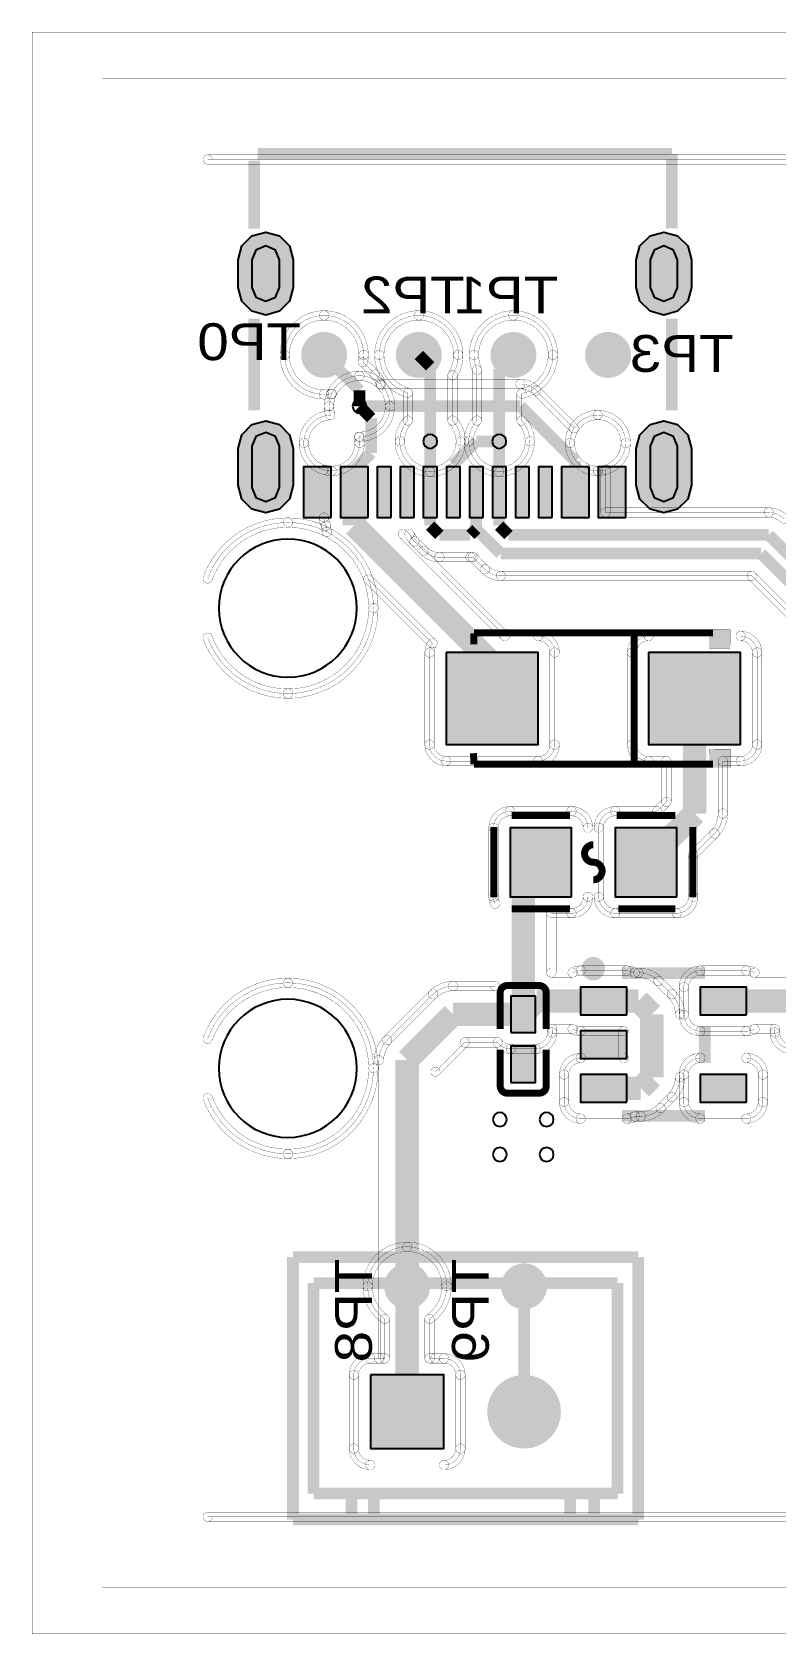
# Model space of a CAD drawing. Header units: millimetres. Extents: x -3.6 to 68.8, y -2.3 to 32.5.
# Drawn here: x -3.56 to 12.6, y -2.29 to 32.51 of the extents above; entities that cross this region are included whole.
import ezdxf
from ezdxf.enums import TextEntityAlignment as Align

# ---------------------------------------------------------------- set-up
doc = ezdxf.new("R2010")
doc.units = ezdxf.units.MM
for name, color, linetype, true_color in [('Bottom Layer', 7, 'Continuous', 0x0000ff), ('Bottom Silkscreen Layer', 7, 'Continuous', 0x66cc33), ('Hole Layer', 7, 'Continuous', 0x222222), ('Top Layer', 7, 'Continuous', 0xff0000), ('Top Silkscreen Layer', 7, 'Continuous', 0xffcc00)]:
    doc.layers.add(name, color=color, linetype=linetype, true_color=true_color)
doc.styles.get("Standard").update_dxf_attribs({"font": 'arial.ttf'})

msp = doc.modelspace()

# ---------------------------------------------------------------- hatches: boundary and pattern name
at = {"layer": 'Bottom Layer'}
for points in [[(0.917, 27.567), (0.997, 27.867), (1.217, 28.087), (1.517, 28.167), (1.817, 28.087), (2.037, 27.867), (2.117, 27.567), (2.117, 26.967), (2.037, 26.667), (1.817, 26.447), (1.517, 26.367), (1.217, 26.447), (0.997, 26.667), (0.917, 26.967)], [(9.567, 27.567), (9.647, 27.867), (9.867, 28.087), (10.167, 28.167), (10.467, 28.087), (10.687, 27.867), (10.767, 27.567), (10.767, 26.967), (10.687, 26.667), (10.467, 26.447), (10.167, 26.367), (9.867, 26.447), (9.647, 26.667), (9.567, 26.967)], [(2.287, 25.5, 1), (3.287, 25.5, 1)], [(4.344, 25.5, 1), (5.344, 25.5, 1)], [(6.4, 25.5, 1), (7.4, 25.5, 1)], [(8.456, 25.5, 1), (9.456, 25.5, 1)], [(0.917, 23.467), (0.997, 23.767), (1.217, 23.987), (1.517, 24.067), (1.817, 23.987), (2.037, 23.767), (2.117, 23.467), (2.117, 22.667), (2.037, 22.367), (1.817, 22.147), (1.517, 22.067), (1.217, 22.147), (0.997, 22.367), (0.917, 22.667)], [(9.567, 23.467), (9.647, 23.767), (9.867, 23.987), (10.167, 24.067), (10.467, 23.987), (10.687, 23.767), (10.767, 23.467), (10.767, 22.667), (10.687, 22.367), (10.467, 22.147), (10.167, 22.067), (9.867, 22.147), (9.647, 22.367), (9.567, 22.667)], [(4.091, 5.265, 1), (5.091, 5.265, 1)], [(6.631, 5.265, 1), (7.631, 5.265, 1)], [(3.791, 3.34), (3.791, 1.74), (5.391, 1.74), (5.391, 3.34)], [(6.331, 2.54, 1), (7.931, 2.54, 1)]]:
    msp.add_hatch(color=256, dxfattribs=at).paths.add_polyline_path(points)
at = {"layer": 'Hole Layer'}
for points in [[(1.817, 27.567), (1.729, 27.779), (1.517, 27.867), (1.305, 27.779), (1.217, 27.567), (1.217, 26.967), (1.305, 26.755), (1.517, 26.667), (1.729, 26.755), (1.817, 26.967)], [(10.467, 27.567), (10.379, 27.779), (10.167, 27.867), (9.955, 27.779), (9.867, 27.567), (9.867, 26.967), (9.955, 26.755), (10.167, 26.667), (10.379, 26.755), (10.467, 26.967)], [(1.817, 23.517), (1.729, 23.729), (1.517, 23.817), (1.305, 23.729), (1.217, 23.517), (1.217, 22.617), (1.305, 22.405), (1.517, 22.317), (1.729, 22.405), (1.817, 22.617)], [(10.467, 23.517), (10.379, 23.729), (10.167, 23.817), (9.955, 23.729), (9.867, 23.517), (9.867, 22.617), (9.955, 22.405), (10.167, 22.317), (10.379, 22.405), (10.467, 22.617)], [(4.091, 2.54, 1), (5.091, 2.54, 1)], [(6.631, 2.54, 1), (7.631, 2.54, 1)]]:
    msp.add_hatch(color=256, dxfattribs=at).paths.add_polyline_path(points)
at = {"layer": 'Top Layer'}
for points in [[(0.917, 27.567), (0.997, 27.867), (1.217, 28.087), (1.517, 28.167), (1.817, 28.087), (2.037, 27.867), (2.117, 27.567), (2.117, 26.967), (2.037, 26.667), (1.817, 26.447), (1.517, 26.367), (1.217, 26.447), (0.997, 26.667), (0.917, 26.967)], [(9.567, 27.567), (9.647, 27.867), (9.867, 28.087), (10.167, 28.167), (10.467, 28.087), (10.687, 27.867), (10.767, 27.567), (10.767, 26.967), (10.687, 26.667), (10.467, 26.447), (10.167, 26.367), (9.867, 26.447), (9.647, 26.667), (9.567, 26.967)], [(0.917, 23.467), (0.997, 23.767), (1.217, 23.987), (1.517, 24.067), (1.817, 23.987), (2.037, 23.767), (2.117, 23.467), (2.117, 22.667), (2.037, 22.367), (1.817, 22.147), (1.517, 22.067), (1.217, 22.147), (0.997, 22.367), (0.917, 22.667)], [(9.567, 23.467), (9.647, 23.767), (9.867, 23.987), (10.167, 24.067), (10.467, 23.987), (10.687, 23.767), (10.767, 23.467), (10.767, 22.667), (10.687, 22.367), (10.467, 22.147), (10.167, 22.067), (9.867, 22.147), (9.647, 22.367), (9.567, 22.667)], [(2.942, 21.967), (2.942, 23.067), (2.342, 23.067), (2.342, 21.967)], [(3.742, 21.967), (3.742, 23.067), (3.142, 23.067), (3.142, 21.967)], [(4.242, 21.967), (4.242, 23.067), (3.942, 23.067), (3.942, 21.967)], [(4.742, 21.967), (4.742, 23.067), (4.442, 23.067), (4.442, 21.967)], [(5.242, 21.967), (5.242, 23.067), (4.942, 23.067), (4.942, 21.967)], [(5.742, 21.967), (5.742, 23.067), (5.442, 23.067), (5.442, 21.967)], [(6.242, 21.967), (6.242, 23.067), (5.942, 23.067), (5.942, 21.967)], [(6.742, 21.967), (6.742, 23.067), (6.442, 23.067), (6.442, 21.967)], [(7.242, 21.967), (7.242, 23.067), (6.942, 23.067), (6.942, 21.967)], [(7.742, 21.967), (7.742, 23.067), (7.442, 23.067), (7.442, 21.967)], [(8.542, 21.967), (8.542, 23.067), (7.942, 23.067), (7.942, 21.967)], [(9.342, 21.967), (9.342, 23.067), (8.742, 23.067), (8.742, 21.967)], [(5.436, 19.034), (5.436, 17.034), (7.436, 17.034), (7.436, 19.034)], [(9.836, 19.034), (9.836, 17.034), (11.836, 17.034), (11.836, 19.034)], [(8.161, 13.728), (8.161, 15.228), (6.826, 15.228), (6.826, 13.728)], [(10.446, 13.728), (10.446, 15.228), (9.111, 15.228), (9.111, 13.728)], [(6.842, 10.78), (7.382, 10.78), (7.382, 11.57), (6.842, 11.57)], [(9.36, 11.166), (9.36, 11.766), (8.36, 11.766), (8.36, 11.166)], [(11.96, 11.166), (11.96, 11.766), (10.96, 11.766), (10.96, 11.166)], [(9.36, 10.216), (9.36, 10.816), (8.36, 10.816), (8.36, 10.216)], [(6.842, 9.69), (7.382, 9.69), (7.382, 10.48), (6.842, 10.48)], [(9.36, 9.266), (9.36, 9.866), (8.36, 9.866), (8.36, 9.266)], [(11.96, 9.266), (11.96, 9.866), (10.96, 9.866), (10.96, 9.266)], [(3.791, 3.34), (3.791, 1.74), (5.391, 1.74), (5.391, 3.34)], [(6.331, 2.54, 1), (7.931, 2.54, 1)]]:
    msp.add_hatch(color=256, dxfattribs=at).paths.add_polyline_path(points)
at = {"layer": 'Top Silkscreen Layer'}
for points in [[(11.148, 19.13), (11.149, 19.537), (11.609, 19.532), (11.605, 19.13)], [(11.156, 16.532), (11.157, 16.938), (11.617, 16.934), (11.613, 16.532)]]:
    msp.add_hatch(color=256, dxfattribs=at).paths.add_polyline_path(points)

# ---------------------------------------------------------------- linework, layer by layer
at = {"layer": 'Bottom Layer', "const_width": 0.00508}
msp.add_lwpolyline([(-2.032, 31.496), (-2.032, -1.27), (67.564, -1.27), (67.564, 31.496)], close=True, dxfattribs=at)
for points in [[(0.155, 29.744, -1), (0.358, 29.744), (0.358, 20.643, -1), (0.155, 20.643)], [(0.257, 29.642, -1), (0.257, 29.845), (64.744, 29.845, -1), (64.744, 29.642)], [(64.744, 9.357), (64.744, 0.257), (0.257, 0.257), (0.257, 9.357, 0.314172), (2, 8.142, 0.414214), (3.858, 10, 0.414214), (2, 11.858, 0.314172), (0.257, 10.643), (0.257, 19.357, 0.314172), (2, 18.142, 0.414214), (3.858, 20, 0.414214), (2, 21.858, 0.314172), (0.257, 20.643), (0.257, 29.744), (64.744, 29.744), (64.744, 20.643, 0.314172), (63, 21.858, 0.414214), (61.142, 20, 0.414214), (63, 18.142, 0.314172), (64.744, 19.357), (64.744, 10.643, 0.314172), (63, 11.858, 0.414214), (61.142, 10, 0.414214), (63, 8.142, 0.314172)], [(1.828, 25.5, -0.414214), (2.787, 26.46, -1), (2.787, 26.257, 0.414214), (2.031, 25.5, -1)], [(2.787, 26.46, -0.414214), (3.747, 25.5, -1), (3.544, 25.5, 0.414214), (2.787, 26.257, -1)], [(3.884, 25.5, -0.414214), (4.844, 26.46, -1), (4.844, 26.257, 0.414214), (4.087, 25.5, -1)], [(4.844, 26.46, -0.414214), (5.803, 25.5, -1), (5.6, 25.5, 0.414214), (4.844, 26.257, -1)], [(5.94, 25.5, -0.414214), (6.9, 26.46, -1), (6.9, 26.257, 0.414214), (6.143, 25.5, -1)], [(6.9, 26.46, -0.414214), (7.86, 25.5, -1), (7.656, 25.5, 0.414214), (6.9, 26.257, -1)], [(2.345, 23.587, 0.414214), (2.952, 22.981, 0.414214), (3.558, 23.587, 0.055791), (3.543, 23.721, 0.004752), (3.556, 23.721, 0.414214), (4.219, 24.384, 0.198205), (4.026, 24.852, 0.134632), (3.899, 25.075), (3.899, 25.075), (3.631, 25.343, 0.046171), (3.646, 25.5, 0.414214), (2.787, 26.358, 0.414214), (1.929, 25.5, 0.414214), (2.787, 24.642, 0.046171), (2.945, 24.656), (2.95, 24.652, 0.104328), (2.893, 24.384, 0.073251), (2.921, 24.193, 0.399486)], [(5.092, 22.959, 0.414214), (5.755, 23.622, 0.189684), (5.577, 24.074), (5.577, 25.055, 0.137232), (5.702, 25.5, 0.414214), (4.844, 26.358, 0.414214), (3.985, 25.5, 0.334542), (4.607, 24.675), (4.607, 24.074, 0.189684), (4.429, 23.622, 0.414214)], [(5.929, 23.622, 0.414214), (6.592, 22.959, 0.414214), (7.255, 23.622, 0.189684), (7.077, 24.074), (7.077, 24.66, 0.354502), (7.758, 25.5, 0.414214), (6.9, 26.358, 0.414214), (6.042, 25.5, 0.098342), (6.107, 25.172), (6.107, 24.074, 0.189684)], [(2.787, 24.54, -0.414214), (1.828, 25.5, -1), (2.031, 25.5, 0.414214), (2.787, 24.744, -1)], [(3.747, 25.5, -0.046171), (3.731, 25.324, -1), (3.531, 25.361, 0.046171), (3.544, 25.5, -1)], [(3.559, 25.271, -1), (3.703, 25.414), (3.971, 25.146, -1), (3.827, 25.003)], [(4.579, 24.578, -0.334542), (3.884, 25.5, -1), (4.087, 25.5, 0.334542), (4.635, 24.773, -1)], [(5.803, 25.5, -0.137232), (5.664, 25.002, -1), (5.49, 25.108, 0.137232), (5.6, 25.5, -1)], [(6.013, 25.133, -0.098342), (5.94, 25.5, -1), (6.143, 25.5, 0.098342), (6.201, 25.211, -1)], [(7.86, 25.5, -0.354502), (7.098, 24.561, -1), (7.056, 24.76, 0.354502), (7.656, 25.5, -1)], [(3.971, 25.146, -0.134632), (4.124, 24.877, -1), (3.928, 24.826, 0.134632), (3.827, 25.003, -1)], [(3.827, 25.003, -1), (3.971, 25.146), (3.971, 25.146, -1), (3.827, 25.003)], [(5.679, 24.074, -1), (5.476, 24.074), (5.476, 25.055, -1), (5.679, 25.055)], [(6.005, 25.172, -1), (6.208, 25.172), (6.208, 24.074, -1), (6.005, 24.074)], [(2.964, 24.557, -0.046171), (2.787, 24.54, -1), (2.787, 24.744, 0.046171), (2.926, 24.756, -1)], [(2.791, 24.384, -0.104328), (2.857, 24.693, -1), (3.042, 24.611, 0.104328), (2.995, 24.384, -1)], [(2.873, 24.585, -1), (3.017, 24.728), (3.021, 24.724, -1), (2.878, 24.58)], [(4.098, 24.923, -0.198205), (4.321, 24.384, -1), (4.117, 24.384, 0.198205), (3.954, 24.78, -1)], [(4.505, 24.675, -1), (4.709, 24.675), (4.709, 24.074, -1), (4.505, 24.074)], [(7.179, 24.074, -1), (6.975, 24.074), (6.975, 24.66, -1), (7.179, 24.66)], [(2.824, 24.164, -0.073251), (2.791, 24.384, -1), (2.995, 24.384, 0.073251), (3.019, 24.222, -1)], [(4.321, 24.384, -0.414214), (3.556, 23.62, -1), (3.556, 23.823, 0.414214), (4.117, 24.384, -1)], [(2.244, 23.587, -0.399486), (2.916, 24.294, -1), (2.926, 24.091, 0.399486), (2.447, 23.587, -1)], [(4.328, 23.622, -0.189684), (4.533, 24.143, -1), (4.681, 24.005, 0.189684), (4.531, 23.622, -1)], [(5.652, 24.143, -0.189684), (5.857, 23.622, -1), (5.653, 23.622, 0.189684), (5.503, 24.005, -1)], [(5.827, 23.622, -0.189684), (6.032, 24.143, -1), (6.181, 24.005, 0.189684), (6.031, 23.622, -1)], [(7.151, 24.143, -0.189684), (7.356, 23.622, -1), (7.153, 23.622, 0.189684), (7.003, 24.005, -1)], [(8.024, 23.587, -0.414214), (8.732, 24.295, -1), (8.732, 24.092, 0.414214), (8.227, 23.587, -1)], [(8.125, 23.587, 0.414214), (8.732, 22.981, 0.414214), (9.338, 23.587, 0.414214), (8.732, 24.194, 0.414214)], [(8.732, 24.295, -0.414214), (9.44, 23.587, -1), (9.237, 23.587, 0.414214), (8.732, 24.092, -1)], [(2.952, 22.879, -0.414214), (2.244, 23.587, -1), (2.447, 23.587, 0.414214), (2.952, 23.082, -1)], [(3.66, 23.587, -0.414214), (2.952, 22.879, -1), (2.952, 23.082, 0.414214), (3.457, 23.587, -1)], [(3.642, 23.744, -0.055791), (3.66, 23.587, -1), (3.457, 23.587, 0.055791), (3.444, 23.699, -1)], [(3.556, 23.62, -0.004752), (3.541, 23.62, -1), (3.545, 23.823, 0.004752), (3.556, 23.823, -1)], [(5.092, 22.858, -0.414214), (4.328, 23.622, -1), (4.531, 23.622, 0.414214), (5.092, 23.061, -1)], [(5.857, 23.622, -0.414214), (5.092, 22.858, -1), (5.092, 23.061, 0.414214), (5.653, 23.622, -1)], [(6.592, 22.858, -0.414214), (5.827, 23.622, -1), (6.031, 23.622, 0.414214), (6.592, 23.061, -1)], [(7.356, 23.622, -0.414214), (6.592, 22.858, -1), (6.592, 23.061, 0.414214), (7.153, 23.622, -1)], [(8.732, 22.879, -0.414214), (8.024, 23.587, -1), (8.227, 23.587, 0.414214), (8.732, 23.082, -1)], [(9.44, 23.587, -0.414214), (8.732, 22.879, -1), (8.732, 23.082, 0.414214), (9.237, 23.587, -1)], [(0.161, 20.678, -0.314172), (2, 21.96, -1), (2, 21.757, 0.314172), (0.352, 20.608, -1)], [(2, 21.96, -0.414214), (3.96, 20, -1), (3.757, 20, 0.414214), (2, 21.757, -1)], [(3.96, 20, -0.414214), (2, 18.04, -1), (2, 18.243, 0.414214), (3.757, 20, -1)], [(0.155, 19.357, -1), (0.358, 19.357), (0.358, 10.643, -1), (0.155, 10.643)], [(2, 18.04, -0.314172), (0.161, 19.322, -1), (0.352, 19.393, 0.314172), (2, 18.243, -1)], [(0.161, 10.678, -0.314172), (2, 11.96, -1), (2, 11.757, 0.314172), (0.352, 10.608, -1)], [(2, 11.96, -0.414214), (3.96, 10, -1), (3.757, 10, 0.414214), (2, 11.757, -1)], [(3.96, 10, -0.414214), (2, 8.04, -1), (2, 8.243, 0.414214), (3.757, 10, -1)], [(0.155, 9.357, -1), (0.358, 9.357), (0.358, 0.257, -1), (0.155, 0.257)], [(2, 8.04, -0.314172), (0.161, 9.322, -1), (0.352, 9.392, 0.314172), (2, 8.243, -1)], [(3.432, 1.74, 0.414214), (3.791, 1.382), (5.391, 1.382, 0.414214), (5.749, 1.74), (5.749, 3.34, 0.414214), (5.391, 3.698), (5.076, 3.698), (5.076, 4.557, 0.247355), (5.449, 5.265, 0.414214), (4.591, 6.123, 0.414214), (3.732, 5.265, 0.247355), (4.105, 4.557), (4.105, 3.698), (3.791, 3.698, 0.414214), (3.432, 3.34), (3.432, 3.34), (3.432, 1.74)], [(3.631, 5.265, -0.414214), (4.591, 6.224, -1), (4.591, 6.021, 0.414214), (3.834, 5.265, -1)], [(4.591, 6.224, -0.414214), (5.55, 5.265, -1), (5.347, 5.265, 0.414214), (4.591, 6.021, -1)], [(4.048, 4.473, -0.247355), (3.631, 5.265, -1), (3.834, 5.265, 0.247355), (4.163, 4.64, -1)], [(5.55, 5.265, -0.247355), (5.133, 4.473, -1), (5.018, 4.64, 0.247355), (5.347, 5.265, -1)], [(4.004, 4.557, -1), (4.207, 4.557), (4.207, 3.698, -1), (4.004, 3.698)], [(5.177, 3.698, -1), (4.974, 3.698), (4.974, 4.557, -1), (5.177, 4.557)], [(3.331, 3.34, -0.414214), (3.791, 3.8, -1), (3.791, 3.597, 0.414214), (3.534, 3.34, -1)], [(3.791, 3.597, -1), (3.791, 3.8), (4.105, 3.8, -1), (4.105, 3.597)], [(5.076, 3.597, -1), (5.076, 3.8), (5.391, 3.8, -1), (5.391, 3.597)], [(5.391, 3.8, -0.414214), (5.85, 3.34, -1), (5.647, 3.34, 0.414214), (5.391, 3.597, -1)], [(3.331, 3.34, -1), (3.534, 3.34), (3.534, 3.34, -1), (3.331, 3.34)], [(3.331, 3.34, -1), (3.534, 3.34), (3.534, 1.74, -1), (3.331, 1.74)], [(5.85, 1.74, -1), (5.647, 1.74), (5.647, 3.34, -1), (5.85, 3.34)], [(3.791, 1.28, -0.414214), (3.331, 1.74, -1), (3.534, 1.74, 0.414214), (3.791, 1.483, -1)], [(3.331, 1.74, -1), (3.534, 1.74), (3.534, 1.74, -1), (3.331, 1.74)], [(5.85, 1.74, -0.414214), (5.391, 1.28, -1), (5.391, 1.483, 0.414214), (5.647, 1.74, -1)], [(3.791, 1.28, -1), (3.791, 1.483), (5.391, 1.483, -1), (5.391, 1.28)], [(0.257, 0.155, -1), (0.257, 0.358), (64.744, 0.358, -1), (64.744, 0.155)]]:
    msp.add_lwpolyline(points, format="xyb", close=True, dxfattribs=at)
at = {"layer": 'Bottom Layer'}
for points in [[(0.917, 27.567), (0.997, 27.867), (1.217, 28.087), (1.517, 28.167), (1.817, 28.087), (2.037, 27.867), (2.117, 27.567), (2.117, 26.967), (2.037, 26.667), (1.817, 26.447), (1.517, 26.367), (1.217, 26.447), (0.997, 26.667), (0.917, 26.967)], [(9.567, 27.567), (9.647, 27.867), (9.867, 28.087), (10.167, 28.167), (10.467, 28.087), (10.687, 27.867), (10.767, 27.567), (10.767, 26.967), (10.687, 26.667), (10.467, 26.447), (10.167, 26.367), (9.867, 26.447), (9.647, 26.667), (9.567, 26.967)], [(0.917, 23.467), (0.997, 23.767), (1.217, 23.987), (1.517, 24.067), (1.817, 23.987), (2.037, 23.767), (2.117, 23.467), (2.117, 22.667), (2.037, 22.367), (1.817, 22.147), (1.517, 22.067), (1.217, 22.147), (0.997, 22.367), (0.917, 22.667)], [(9.567, 23.467), (9.647, 23.767), (9.867, 23.987), (10.167, 24.067), (10.467, 23.987), (10.687, 23.767), (10.767, 23.467), (10.767, 22.667), (10.687, 22.367), (10.467, 22.147), (10.167, 22.067), (9.867, 22.147), (9.647, 22.367), (9.567, 22.667)], [(3.791, 3.34), (3.791, 1.74), (5.391, 1.74), (5.391, 3.34)]]:
    msp.add_lwpolyline(points, close=True, dxfattribs=at)
at = {"layer": 'Bottom Layer', "const_width": 0.254}
for points in [[(2.787, 25.5), (3.556, 24.731)], [(5.092, 25.252), (4.844, 25.5)], [(6.592, 25.192), (6.9, 25.5)], [(5.092, 23.622), (5.092, 25.252)], [(6.592, 23.622), (6.592, 25.192)], [(3.556, 24.731), (3.556, 24.384)], [(4.591, 5.265), (4.591, 2.54)], [(7.131, 2.54), (7.131, 5.265)]]:
    msp.add_lwpolyline(points, dxfattribs=at)
at = {"layer": 'Hole Layer'}
for points in [[(1.817, 27.567), (1.729, 27.779), (1.517, 27.867), (1.305, 27.779), (1.217, 27.567), (1.217, 26.967), (1.305, 26.755), (1.517, 26.667), (1.729, 26.755), (1.817, 26.967)], [(10.467, 27.567), (10.379, 27.779), (10.167, 27.867), (9.955, 27.779), (9.867, 27.567), (9.867, 26.967), (9.955, 26.755), (10.167, 26.667), (10.379, 26.755), (10.467, 26.967)], [(1.817, 23.517), (1.729, 23.729), (1.517, 23.817), (1.305, 23.729), (1.217, 23.517), (1.217, 22.617), (1.305, 22.405), (1.517, 22.317), (1.729, 22.405), (1.817, 22.617)], [(10.467, 23.517), (10.379, 23.729), (10.167, 23.817), (9.955, 23.729), (9.867, 23.517), (9.867, 22.617), (9.955, 22.405), (10.167, 22.317), (10.379, 22.405), (10.467, 22.617)]]:
    msp.add_lwpolyline(points, close=True, dxfattribs=at)
for points in [[(3.404, 24.384, 1), (3.708, 24.384, 1)], [(4.94, 23.622, 1), (5.244, 23.622, 1)], [(6.44, 23.622, 1), (6.744, 23.622, 1)], [(6.452, 8.89, 1), (6.756, 8.89, 1)], [(7.468, 8.89, 1), (7.772, 8.89, 1)], [(6.452, 8.128, 1), (6.756, 8.128, 1)], [(7.468, 8.128, 1), (7.772, 8.128, 1)]]:
    msp.add_lwpolyline(points, format="xyb", close=True, dxfattribs=at)
for points in [[(0.5, 20, 1), (3.5, 20), (3.5, 20, 1), (0.5, 20)], [(0.5, 10, 1), (3.5, 10), (3.5, 10, 1), (0.5, 10)]]:
    msp.add_lwpolyline(points, format="xyb", dxfattribs=at)
at = {"layer": 'Top Layer', "const_width": 0.00508}
msp.add_lwpolyline([(-3.556, 32.512), (-3.556, -2.286), (68.58, -2.286), (68.58, 32.512)], close=True, dxfattribs=at)
for points in [[(0.155, 29.744, -1), (0.358, 29.744), (0.358, 20.643, -1), (0.155, 20.643)], [(0.257, 29.642, -1), (0.257, 29.845), (64.744, 29.845, -1), (64.744, 29.642)], [(2.791, 24.384, -0.414214), (3.556, 25.149, -1), (3.556, 24.945, 0.414214), (2.995, 24.384, -1)], [(3.556, 25.149, -0.189684), (4.077, 24.944, -1), (3.939, 24.795, 0.189684), (3.556, 24.945, -1)], [(4.008, 24.768, -1), (4.008, 24.971), (7.05, 24.971, -1), (7.05, 24.768)], [(7.05, 24.971, -0.198912), (7.465, 24.799, -1), (7.321, 24.655, 0.198912), (7.05, 24.768, -1)], [(7.05, 24.768, -1), (7.05, 24.971), (7.05, 24.971, -1), (7.05, 24.768)], [(7.321, 24.655, -1), (7.465, 24.799), (8.287, 23.977, -1), (8.143, 23.833)], [(7.321, 24.655, -1), (7.465, 24.799), (7.465, 24.799, -1), (7.321, 24.655)], [(2.824, 24.164, -0.073251), (2.791, 24.384, -1), (2.995, 24.384, 0.073251), (3.019, 24.222, -1)], [(2.244, 23.587, -0.399486), (2.916, 24.294, -1), (2.926, 24.091, 0.399486), (2.447, 23.587, -1)], [(8.129, 23.958, -0.260536), (8.732, 24.295, -1), (8.732, 24.092, 0.260536), (8.302, 23.852, -1)], [(8.732, 24.295, -0.414214), (9.44, 23.587, -1), (9.237, 23.587, 0.414214), (8.732, 24.092, -1)], [(2.756, 22.907, -0.334125), (2.244, 23.587, -1), (2.447, 23.587, 0.334125), (2.812, 23.102, -1)], [(9.44, 23.587, -0.334125), (8.928, 22.907, -1), (8.872, 23.102, 0.334125), (9.237, 23.587, -1)], [(2.682, 23.004, -1), (2.885, 23.004), (2.885, 21.967, -1), (2.682, 21.967)], [(9.002, 22.075, -1), (8.798, 22.075), (8.798, 23.004, -1), (9.002, 23.004)], [(0.161, 20.678, -0.314172), (2, 21.96, -1), (2, 21.757, 0.314172), (0.352, 20.608, -1)], [(2, 21.96, -0.118889), (2.893, 21.744, -1), (2.801, 21.563, 0.118889), (2, 21.757, -1)], [(2.682, 21.967, -1), (2.885, 21.967), (2.885, 21.967, -1), (2.682, 21.967)], [(2.741, 21.742, -0.128875), (2.682, 21.967, -1), (2.885, 21.967, 0.128875), (2.918, 21.841, -1)], [(8.9, 21.974, -1), (8.9, 22.177), (12.446, 22.177, -1), (12.446, 21.974)], [(12.446, 22.177, -0.198912), (12.861, 22.005, -1), (12.717, 21.861, 0.198912), (12.446, 21.974, -1)], [(12.446, 21.974, -1), (12.446, 22.177), (12.446, 22.177, -1), (12.446, 21.974)], [(2.918, 21.742, -1), (2.741, 21.841), (2.741, 21.841, -1), (2.918, 21.742)], [(2.748, 21.63, -0.056762), (2.728, 21.79, -1), (2.931, 21.793, 0.056762), (2.946, 21.678, -1)], [(2.871, 21.555, -1), (2.823, 21.753), (2.823, 21.753, -1), (2.871, 21.555)], [(4.425, 21.537, -1), (4.569, 21.681), (6.786, 19.464, -1), (6.642, 19.32)], [(4.497, 21.507, -1), (4.497, 21.71), (4.642, 21.71, -1), (4.642, 21.507)], [(4.677, 21.375, -0.101039), (4.548, 21.571, -1), (4.736, 21.647, 0.101039), (4.821, 21.519, -1)], [(4.677, 21.375, -1), (4.821, 21.519), (4.821, 21.519, -1), (4.677, 21.375)], [(4.677, 21.375, -1), (4.821, 21.519), (5.021, 21.319, -1), (4.877, 21.175)], [(4.877, 21.175, -1), (5.021, 21.319), (5.021, 21.319, -1), (4.877, 21.175)], [(5.292, 21.003, -0.198912), (4.877, 21.175, -1), (5.021, 21.319, 0.198912), (5.292, 21.207, -1)], [(5.292, 21.003, -1), (5.292, 21.207), (5.292, 21.207, -1), (5.292, 21.003)], [(5.292, 21.003, -1), (5.292, 21.207), (5.967, 21.207, -1), (5.967, 21.003)], [(6.024, 21.006, -0.024243), (5.967, 21.003, -1), (5.967, 21.207, 0.024243), (6.004, 21.208, -1)], [(5.967, 21.003, -1), (5.967, 21.207), (5.967, 21.207, -1), (5.967, 21.003)], [(5.942, 21.035, -1), (6.086, 21.179), (6.352, 20.912, -1), (6.209, 20.769)], [(6.209, 20.769, -1), (6.352, 20.912), (6.352, 20.912, -1), (6.209, 20.769)], [(6.624, 20.597, -0.198912), (6.209, 20.769, -1), (6.352, 20.912, 0.198912), (6.624, 20.8, -1)], [(3.846, 20.659, -0.085928), (3.96, 20, -1), (3.757, 20, 0.085928), (3.654, 20.591, -1)], [(3.678, 20.553, -1), (3.822, 20.697), (5.212, 19.307, -1), (5.068, 19.163)], [(6.624, 20.597, -1), (6.624, 20.8), (12.077, 20.8, -1), (12.077, 20.597)], [(12.005, 20.627, -1), (12.149, 20.77), (19.319, 13.6, -1), (19.175, 13.456)], [(3.96, 20, -0.414214), (2, 18.04, -1), (2, 18.243, 0.414214), (3.757, 20, -1)], [(6.714, 19.291, -1), (6.714, 19.494), (7.436, 19.494, -1), (7.436, 19.291)], [(7.436, 19.494, -0.414214), (7.896, 19.034, -1), (7.693, 19.034, 0.414214), (7.436, 19.291, -1)], [(9.376, 19.034, -0.414214), (9.836, 19.494, -1), (9.836, 19.291, 0.414214), (9.579, 19.034, -1)], [(9.836, 19.291, -1), (9.836, 19.494), (11.836, 19.494, -1), (11.836, 19.291)], [(9.836, 19.291, -1), (9.836, 19.494), (9.836, 19.494, -1), (9.836, 19.291)], [(11.836, 19.494, -0.414214), (12.296, 19.034, -1), (12.092, 19.034, 0.414214), (11.836, 19.291, -1)], [(0.155, 19.357, -1), (0.358, 19.357), (0.358, 10.643, -1), (0.155, 10.643)], [(2, 18.04, -0.314172), (0.161, 19.322, -1), (0.352, 19.393, 0.314172), (2, 18.243, -1)], [(4.976, 19.034, -0.150076), (5.056, 19.292, -1), (5.224, 19.178, 0.150076), (5.18, 19.034, -1)], [(8.753, 13.728, 0.414214), (9.111, 13.37), (10.446, 13.37), (10.446, 13.37, 0.414214), (10.804, 13.728), (10.804, 14.638), (11.269, 15.103), (11.269, 15.103, 0.198912), (11.448, 15.535), (11.448, 16.676), (11.836, 16.676, 0.414214), (12.194, 17.034), (12.194, 19.034), (12.194, 19.034, 0.414214), (11.836, 19.392), (9.836, 19.392), (9.836, 19.392, 0.414214), (9.478, 19.034), (9.478, 17.034), (9.478, 17.034, 0.414214), (9.836, 16.676), (10.224, 16.676), (10.224, 15.789), (10.021, 15.586), (9.111, 15.586), (9.111, 15.586, 0.414214), (8.753, 15.228), (8.753, 13.728)], [(4.976, 19.034, -1), (5.18, 19.034), (5.18, 19.034, -1), (4.976, 19.034)], [(4.976, 19.034, -1), (5.18, 19.034), (5.18, 17.034, -1), (4.976, 17.034)], [(7.896, 17.034, -1), (7.693, 17.034), (7.693, 19.034, -1), (7.896, 19.034)], [(7.693, 19.034, -1), (7.896, 19.034), (7.896, 19.034, -1), (7.693, 19.034)], [(9.376, 19.034, -1), (9.579, 19.034), (9.579, 17.034, -1), (9.376, 17.034)], [(12.296, 17.034, -1), (12.092, 17.034), (12.092, 19.034, -1), (12.296, 19.034)], [(12.092, 19.034, -1), (12.296, 19.034), (12.296, 19.034, -1), (12.092, 19.034)], [(4.976, 17.034, -1), (5.18, 17.034), (5.18, 17.034, -1), (4.976, 17.034)], [(5.436, 16.574, -0.414214), (4.976, 17.034, -1), (5.18, 17.034, 0.414214), (5.436, 16.777, -1)], [(7.896, 17.034, -0.414214), (7.436, 16.574, -1), (7.436, 16.777, 0.414214), (7.693, 17.034, -1)], [(9.376, 17.034, -1), (9.579, 17.034), (9.579, 17.034, -1), (9.376, 17.034)], [(9.836, 16.574, -0.414214), (9.376, 17.034, -1), (9.579, 17.034, 0.414214), (9.836, 16.777, -1)], [(12.296, 17.034, -0.414214), (11.836, 16.574, -1), (11.836, 16.777, 0.414214), (12.092, 17.034, -1)], [(5.436, 16.574, -1), (5.436, 16.777), (7.436, 16.777, -1), (7.436, 16.574)], [(9.836, 16.574, -1), (9.836, 16.777), (10.224, 16.777, -1), (10.224, 16.574)], [(10.122, 16.676, -1), (10.325, 16.676), (10.325, 15.789, -1), (10.122, 15.789)], [(11.55, 15.535, -1), (11.346, 15.535), (11.346, 16.676, -1), (11.55, 16.676)], [(11.448, 16.574, -1), (11.448, 16.777), (11.836, 16.777, -1), (11.836, 16.574)], [(6.366, 15.228, -0.414214), (6.826, 15.688, -1), (6.826, 15.485, 0.414214), (6.569, 15.228, -1)], [(6.826, 15.485, -1), (6.826, 15.688), (8.161, 15.688, -1), (8.161, 15.485)], [(6.826, 15.485, -1), (6.826, 15.688), (6.826, 15.688, -1), (6.826, 15.485)], [(8.161, 15.688, -0.414214), (8.621, 15.228, -1), (8.418, 15.228, 0.414214), (8.161, 15.485, -1)], [(8.651, 15.228, -0.414214), (9.111, 15.688, -1), (9.111, 15.485, 0.414214), (8.854, 15.228, -1)], [(9.111, 15.485, -1), (9.111, 15.688), (10.021, 15.688, -1), (10.021, 15.485)], [(9.111, 15.485, -1), (9.111, 15.688), (9.111, 15.688, -1), (9.111, 15.485)], [(10.093, 15.514, -1), (9.949, 15.658), (10.152, 15.861, -1), (10.296, 15.717)], [(3.432, 1.74, 0.414214), (3.791, 1.382), (5.391, 1.382, 0.414214), (5.749, 1.74), (5.749, 3.34, 0.414214), (5.391, 3.698), (5.203, 3.698), (5.203, 9.925), (5.841, 10.563), (6.557, 10.563, 0.234028), (6.842, 10.422), (7.382, 10.422, 0.414214), (7.74, 10.78), (7.74, 10.854), (8.184, 10.854, 0.128813), (8.36, 10.808), (9.294, 10.808), (9.294, 10.224), (8.36, 10.224, 0.414214), (8.002, 9.866), (8.002, 9.266), (8.002, 9.266, 0.414214), (8.36, 8.908), (9.36, 8.908, 0.128813), (9.536, 8.954), (9.665, 8.954), (9.665, 8.954, 0.198912), (10.098, 9.133), (10.098, 9.133), (10.339, 9.374), (10.339, 9.374, 0.198912), (10.518, 9.807), (10.518, 11.176), (10.518, 11.176, 0.198912), (10.339, 11.609), (10.339, 11.609), (10.049, 11.899), (10.049, 11.899, 0.198912), (9.616, 12.078), (9.616, 12.078), (9.536, 12.078, 0.128813), (9.36, 12.124), (8.36, 12.124, 0.128813), (8.184, 12.078), (7.724, 12.078), (7.724, 13.37), (8.161, 13.37), (8.161, 13.37, 0.414214), (8.519, 13.728), (8.519, 15.228), (8.519, 15.228, 0.414214), (8.161, 15.586), (6.826, 15.586), (6.826, 15.586, 0.414214), (6.468, 15.228), (6.468, 13.728), (6.468, 13.728, 0.106874), (6.5, 13.58), (6.5, 11.787), (5.587, 11.787), (5.587, 11.787, 0.198912), (5.154, 11.608), (5.154, 11.608), (4.158, 10.611), (4.158, 10.611, 0.198912), (3.978, 10.179), (3.978, 10.179), (3.978, 3.698), (3.791, 3.698, 0.414214), (3.432, 3.34), (3.432, 3.34), (3.432, 1.74)], [(6.366, 15.228, -1), (6.569, 15.228), (6.569, 13.728, -1), (6.366, 13.728)], [(8.621, 13.728, -1), (8.418, 13.728), (8.418, 15.228, -1), (8.621, 15.228)], [(8.418, 15.228, -1), (8.621, 15.228), (8.621, 15.228, -1), (8.418, 15.228)], [(8.651, 15.228, -1), (8.854, 15.228), (8.854, 13.728, -1), (8.651, 13.728)], [(11.55, 15.535, -0.198912), (11.341, 15.031, -1), (11.197, 15.174, 0.198912), (11.346, 15.535, -1)], [(10.876, 14.566, -1), (10.732, 14.71), (11.197, 15.174, -1), (11.341, 15.031)], [(11.341, 15.031, -1), (11.197, 15.174), (11.197, 15.174, -1), (11.341, 15.031)], [(10.906, 13.728, -1), (10.703, 13.728), (10.703, 14.638, -1), (10.906, 14.638)], [(6.366, 13.728, -1), (6.569, 13.728), (6.569, 13.728, -1), (6.366, 13.728)], [(6.407, 13.538, -0.106874), (6.366, 13.728, -1), (6.569, 13.728, 0.106874), (6.592, 13.622, -1)], [(6.398, 13.58, -1), (6.601, 13.58), (6.601, 11.787, -1), (6.398, 11.787)], [(8.621, 13.728, -0.414214), (8.161, 13.268, -1), (8.161, 13.471, 0.414214), (8.418, 13.728, -1)], [(9.111, 13.268, -0.414214), (8.651, 13.728, -1), (8.854, 13.728, 0.414214), (9.111, 13.471, -1)], [(8.651, 13.728, -1), (8.854, 13.728), (8.854, 13.728, -1), (8.651, 13.728)], [(10.906, 13.728, -0.414214), (10.446, 13.268, -1), (10.446, 13.471, 0.414214), (10.703, 13.728, -1)], [(7.826, 12.078, -1), (7.623, 12.078), (7.623, 13.37, -1), (7.826, 13.37)], [(7.724, 13.268, -1), (7.724, 13.471), (8.161, 13.471, -1), (8.161, 13.268)], [(8.161, 13.268, -1), (8.161, 13.471), (8.161, 13.471, -1), (8.161, 13.268)], [(9.111, 13.268, -1), (9.111, 13.471), (10.446, 13.471, -1), (10.446, 13.268)], [(10.446, 13.268, -1), (10.446, 13.471), (10.446, 13.471, -1), (10.446, 13.268)], [(7.724, 11.976, -1), (7.724, 12.18), (8.184, 12.18, -1), (8.184, 11.976)], [(8.135, 12.167, -0.128813), (8.36, 12.226, -1), (8.36, 12.022, 0.128813), (8.234, 11.989, -1)], [(8.36, 12.022, -1), (8.36, 12.226), (9.36, 12.226, -1), (9.36, 12.022)], [(9.36, 12.226, -0.128813), (9.585, 12.167, -1), (9.486, 11.989, 0.128813), (9.36, 12.022, -1)], [(9.536, 11.976, -1), (9.536, 12.18), (9.616, 12.18, -1), (9.616, 11.976)], [(9.616, 12.18, -0.198912), (10.121, 11.971, -1), (9.977, 11.827, 0.198912), (9.616, 11.976, -1)], [(9.616, 11.976, -1), (9.616, 12.18), (9.616, 12.18, -1), (9.616, 11.976)], [(10.5, 11.766, -0.414214), (10.96, 12.226, -1), (10.96, 12.022, 0.414214), (10.704, 11.766, -1)], [(10.96, 12.022, -1), (10.96, 12.226), (11.96, 12.226, -1), (11.96, 12.022)], [(11.96, 12.226, -0.128813), (12.186, 12.167, -1), (12.086, 11.989, 0.128813), (11.96, 12.022, -1)], [(12.136, 11.976, -1), (12.136, 12.18), (12.917, 12.18, -1), (12.917, 11.976)], [(0.161, 10.678, -0.314172), (2, 11.96, -1), (2, 11.757, 0.314172), (0.352, 10.608, -1)], [(2, 11.96, -0.414214), (3.96, 10, -1), (3.757, 10, 0.414214), (2, 11.757, -1)], [(5.082, 11.68, -0.198912), (5.587, 11.889, -1), (5.587, 11.686, 0.198912), (5.226, 11.536, -1)], [(5.587, 11.686, -1), (5.587, 11.889), (6.5, 11.889, -1), (6.5, 11.686)], [(5.587, 11.686, -1), (5.587, 11.889), (5.587, 11.889, -1), (5.587, 11.686)], [(9.977, 11.827, -1), (10.121, 11.971), (10.411, 11.681, -1), (10.267, 11.537)], [(9.977, 11.827, -1), (10.121, 11.971), (10.121, 11.971, -1), (9.977, 11.827)], [(10.5, 11.766, -1), (10.704, 11.766), (10.704, 11.166, -1), (10.5, 11.166)], [(4.23, 10.54, -1), (4.086, 10.683), (5.082, 11.68, -1), (5.226, 11.536)], [(5.226, 11.536, -1), (5.082, 11.68), (5.082, 11.68, -1), (5.226, 11.536)], [(10.411, 11.681, -0.198912), (10.62, 11.176, -1), (10.417, 11.176, 0.198912), (10.267, 11.537, -1)], [(10.267, 11.537, -1), (10.411, 11.681), (10.411, 11.681, -1), (10.267, 11.537)], [(10.62, 9.807, -1), (10.417, 9.807), (10.417, 11.176, -1), (10.62, 11.176)], [(10.62, 11.176, -1), (10.417, 11.176), (10.417, 11.176, -1), (10.62, 11.176)], [(10.5, 11.166, -1), (10.704, 11.166), (10.704, 11.166, -1), (10.5, 11.166)], [(10.96, 10.706, -0.414214), (10.5, 11.166, -1), (10.704, 11.166, 0.414214), (10.96, 10.909, -1)], [(7.842, 10.78, -0.414214), (7.382, 10.32, -1), (7.382, 10.523, 0.414214), (7.639, 10.78, -1)], [(7.842, 10.78, -1), (7.639, 10.78), (7.639, 10.854, -1), (7.842, 10.854)], [(7.74, 10.752, -1), (7.74, 10.955), (8.184, 10.955, -1), (8.184, 10.752)], [(8.36, 10.706, -0.128813), (8.135, 10.765, -1), (8.234, 10.942, 0.128813), (8.36, 10.909, -1)], [(8.36, 10.706, -1), (8.36, 10.909), (9.294, 10.909, -1), (9.294, 10.706)], [(9.395, 10.224, -1), (9.192, 10.224), (9.192, 10.808, -1), (9.395, 10.808)], [(10.96, 10.706, -1), (10.96, 10.909), (11.96, 10.909, -1), (11.96, 10.706)], [(12.186, 10.765, -0.128813), (11.96, 10.706, -1), (11.96, 10.909, 0.128813), (12.086, 10.942, -1)], [(12.136, 10.752, -1), (12.136, 10.955), (12.58, 10.955, -1), (12.58, 10.752)], [(12.681, 10.78, -1), (12.478, 10.78), (12.478, 10.854, -1), (12.681, 10.854)], [(12.938, 10.32, -0.414214), (12.478, 10.78, -1), (12.681, 10.78, 0.414214), (12.938, 10.523, -1)], [(3.877, 10.179, -0.198912), (4.086, 10.683, -1), (4.23, 10.54, 0.198912), (4.08, 10.179, -1)], [(4.23, 10.54, -1), (4.086, 10.683), (4.086, 10.683, -1), (4.23, 10.54)], [(5.275, 9.853, -1), (5.131, 9.997), (5.769, 10.635, -1), (5.912, 10.491)], [(5.841, 10.461, -1), (5.841, 10.664), (6.557, 10.664, -1), (6.557, 10.461)], [(6.842, 10.32, -0.234028), (6.476, 10.501, -1), (6.638, 10.624, 0.234028), (6.842, 10.523, -1)], [(6.842, 10.32, -1), (6.842, 10.523), (7.382, 10.523, -1), (7.382, 10.32)], [(3.96, 10, -0.414214), (2, 8.04, -1), (2, 8.243, 0.414214), (3.757, 10, -1)], [(3.877, 10.179, -1), (4.08, 10.179), (4.08, 10.179, -1), (3.877, 10.179)], [(4.08, 3.698, -1), (3.877, 3.698), (3.877, 10.179, -1), (4.08, 10.179)], [(7.9, 9.866, -0.414214), (8.36, 10.326, -1), (8.36, 10.123, 0.414214), (8.103, 9.866, -1)], [(8.36, 10.123, -1), (8.36, 10.326), (9.294, 10.326, -1), (9.294, 10.123)], [(10.5, 9.866, -0.414214), (10.96, 10.326, -1), (10.96, 10.123, 0.414214), (10.704, 9.866, -1)], [(10.602, 9.266, 0.414214), (10.96, 8.908), (11.96, 8.908, 0.414214), (12.318, 9.266), (12.318, 9.866), (12.318, 9.866, 0.414214), (11.96, 10.224), (10.96, 10.224, 0.414214), (10.602, 9.866), (10.602, 9.266)], [(10.96, 10.123, -1), (10.96, 10.326), (11.96, 10.326, -1), (11.96, 10.123)], [(11.96, 10.326, -0.414214), (12.42, 9.866, -1), (12.217, 9.866, 0.414214), (11.96, 10.123, -1)], [(5.304, 3.698, -1), (5.101, 3.698), (5.101, 9.925, -1), (5.304, 9.925)], [(7.9, 9.866, -1), (8.103, 9.866), (8.103, 9.266, -1), (7.9, 9.266)], [(10.62, 9.807, -0.198912), (10.411, 9.303, -1), (10.267, 9.446, 0.198912), (10.417, 9.807, -1)], [(10.5, 9.866, -1), (10.704, 9.866), (10.704, 9.266, -1), (10.5, 9.266)], [(12.42, 9.266, -1), (12.217, 9.266), (12.217, 9.866, -1), (12.42, 9.866)], [(12.217, 9.866, -1), (12.42, 9.866), (12.42, 9.866, -1), (12.217, 9.866)], [(0.155, 9.357, -1), (0.358, 9.357), (0.358, 0.257, -1), (0.155, 0.257)], [(2, 8.04, -0.314172), (0.161, 9.322, -1), (0.352, 9.392, 0.314172), (2, 8.243, -1)], [(10.169, 9.061, -1), (10.026, 9.205), (10.267, 9.446, -1), (10.411, 9.303)], [(10.411, 9.303, -1), (10.267, 9.446), (10.267, 9.446, -1), (10.411, 9.303)], [(7.9, 9.266, -1), (8.103, 9.266), (8.103, 9.266, -1), (7.9, 9.266)], [(8.36, 8.806, -0.414214), (7.9, 9.266, -1), (8.103, 9.266, 0.414214), (8.36, 9.009, -1)], [(9.585, 8.865, -0.128813), (9.36, 8.806, -1), (9.36, 9.009, 0.128813), (9.486, 9.042, -1)], [(9.536, 8.852, -1), (9.536, 9.055), (9.665, 9.055, -1), (9.665, 8.852)], [(10.169, 9.061, -0.198912), (9.665, 8.852, -1), (9.665, 9.055, 0.198912), (10.026, 9.205, -1)], [(9.665, 8.852, -1), (9.665, 9.055), (9.665, 9.055, -1), (9.665, 8.852)], [(10.169, 9.061, -1), (10.026, 9.205), (10.026, 9.205, -1), (10.169, 9.061)], [(10.96, 8.806, -0.414214), (10.5, 9.266, -1), (10.704, 9.266, 0.414214), (10.96, 9.009, -1)], [(10.5, 9.266, -1), (10.704, 9.266), (10.704, 9.266, -1), (10.5, 9.266)], [(12.42, 9.266, -0.414214), (11.96, 8.806, -1), (11.96, 9.009, 0.414214), (12.217, 9.266, -1)], [(8.36, 8.806, -1), (8.36, 9.009), (9.36, 9.009, -1), (9.36, 8.806)], [(10.96, 8.806, -1), (10.96, 9.009), (11.96, 9.009, -1), (11.96, 8.806)], [(3.331, 3.34, -0.414214), (3.791, 3.8, -1), (3.791, 3.597, 0.414214), (3.534, 3.34, -1)], [(3.791, 3.597, -1), (3.791, 3.8), (3.978, 3.8, -1), (3.978, 3.597)], [(5.203, 3.597, -1), (5.203, 3.8), (5.391, 3.8, -1), (5.391, 3.597)], [(5.391, 3.8, -0.414214), (5.85, 3.34, -1), (5.647, 3.34, 0.414214), (5.391, 3.597, -1)], [(3.331, 3.34, -1), (3.534, 3.34), (3.534, 3.34, -1), (3.331, 3.34)], [(3.331, 3.34, -1), (3.534, 3.34), (3.534, 1.74, -1), (3.331, 1.74)], [(5.85, 1.74, -1), (5.647, 1.74), (5.647, 3.34, -1), (5.85, 3.34)], [(3.791, 1.28, -0.414214), (3.331, 1.74, -1), (3.534, 1.74, 0.414214), (3.791, 1.483, -1)], [(3.331, 1.74, -1), (3.534, 1.74), (3.534, 1.74, -1), (3.331, 1.74)], [(5.85, 1.74, -0.414214), (5.391, 1.28, -1), (5.391, 1.483, 0.414214), (5.647, 1.74, -1)], [(3.791, 1.28, -1), (3.791, 1.483), (5.391, 1.483, -1), (5.391, 1.28)], [(0.257, 0.155, -1), (0.257, 0.358), (64.744, 0.358, -1), (64.744, 0.155)]]:
    msp.add_lwpolyline(points, format="xyb", close=True, dxfattribs=at)
for points in [[(12.789, 21.933, 0.198912), (12.446, 22.075), (12.446, 22.075), (8.9, 22.075), (8.9, 23.004, 0.334125), (9.338, 23.587, 0.414214), (8.732, 24.194, 0.260536), (8.215, 23.905), (7.393, 24.727), (7.393, 24.727, 0.198912), (7.05, 24.869), (7.05, 24.869), (4.008, 24.869, 0.189684), (3.556, 25.047, 0.414214), (2.893, 24.384, 0.073251), (2.921, 24.193, 0.399486), (2.345, 23.587, 0.334125), (2.784, 23.004), (2.784, 21.967), (2.784, 21.967, 0.128875), (2.83, 21.791), (2.83, 21.791, 0.056762), (2.847, 21.654), (2.847, 21.654, 0.118889), (2, 21.858, 0.314172), (0.257, 20.643), (0.257, 29.744), (64.744, 29.744)], [(64.744, 0.257), (0.257, 0.257), (0.257, 9.357, 0.314172), (2, 8.142, 0.414214), (3.858, 10, 0.414214), (2, 11.858, 0.314172), (0.257, 10.643), (0.257, 19.357, 0.314172), (2, 18.142, 0.414214), (3.858, 20, 0.085928), (3.75, 20.625), (5.14, 19.235, 0.150076), (5.078, 19.034), (5.078, 19.034), (5.078, 17.034), (5.078, 17.034, 0.414214), (5.436, 16.676), (7.436, 16.676, 0.414214), (7.794, 17.034), (7.794, 19.034), (7.794, 19.034, 0.414214), (7.436, 19.392), (6.714, 19.392), (4.497, 21.609), (4.642, 21.609, 0.101039), (4.749, 21.447), (4.749, 21.447), (4.949, 21.247), (4.949, 21.247, 0.198912), (5.292, 21.105), (5.292, 21.105), (5.967, 21.105), (5.967, 21.105, 0.024243), (6.014, 21.107), (6.281, 20.841), (6.281, 20.841, 0.198912), (6.624, 20.699), (12.077, 20.699), (19.247, 13.528)], [(12.917, 12.078), (12.136, 12.078, 0.128813), (11.96, 12.124), (10.96, 12.124, 0.414214), (10.602, 11.766), (10.602, 11.166), (10.602, 11.166, 0.414214), (10.96, 10.808), (11.96, 10.808, 0.128813), (12.136, 10.854), (12.58, 10.854), (12.58, 10.78, 0.414214), (12.938, 10.422)]]:
    msp.add_lwpolyline(points, format="xyb", dxfattribs=at)
at = {"layer": 'Top Layer'}
for points in [[(0.917, 27.567), (0.997, 27.867), (1.217, 28.087), (1.517, 28.167), (1.817, 28.087), (2.037, 27.867), (2.117, 27.567), (2.117, 26.967), (2.037, 26.667), (1.817, 26.447), (1.517, 26.367), (1.217, 26.447), (0.997, 26.667), (0.917, 26.967)], [(9.567, 27.567), (9.647, 27.867), (9.867, 28.087), (10.167, 28.167), (10.467, 28.087), (10.687, 27.867), (10.767, 27.567), (10.767, 26.967), (10.687, 26.667), (10.467, 26.447), (10.167, 26.367), (9.867, 26.447), (9.647, 26.667), (9.567, 26.967)], [(0.917, 23.467), (0.997, 23.767), (1.217, 23.987), (1.517, 24.067), (1.817, 23.987), (2.037, 23.767), (2.117, 23.467), (2.117, 22.667), (2.037, 22.367), (1.817, 22.147), (1.517, 22.067), (1.217, 22.147), (0.997, 22.367), (0.917, 22.667)], [(9.567, 23.467), (9.647, 23.767), (9.867, 23.987), (10.167, 24.067), (10.467, 23.987), (10.687, 23.767), (10.767, 23.467), (10.767, 22.667), (10.687, 22.367), (10.467, 22.147), (10.167, 22.067), (9.867, 22.147), (9.647, 22.367), (9.567, 22.667)], [(2.942, 21.967), (2.942, 23.067), (2.342, 23.067), (2.342, 21.967)], [(3.742, 21.967), (3.742, 23.067), (3.142, 23.067), (3.142, 21.967)], [(4.242, 21.967), (4.242, 23.067), (3.942, 23.067), (3.942, 21.967)], [(4.742, 21.967), (4.742, 23.067), (4.442, 23.067), (4.442, 21.967)], [(5.242, 21.967), (5.242, 23.067), (4.942, 23.067), (4.942, 21.967)], [(5.742, 21.967), (5.742, 23.067), (5.442, 23.067), (5.442, 21.967)], [(6.242, 21.967), (6.242, 23.067), (5.942, 23.067), (5.942, 21.967)], [(6.742, 21.967), (6.742, 23.067), (6.442, 23.067), (6.442, 21.967)], [(7.242, 21.967), (7.242, 23.067), (6.942, 23.067), (6.942, 21.967)], [(7.742, 21.967), (7.742, 23.067), (7.442, 23.067), (7.442, 21.967)], [(8.542, 21.967), (8.542, 23.067), (7.942, 23.067), (7.942, 21.967)], [(9.342, 21.967), (9.342, 23.067), (8.742, 23.067), (8.742, 21.967)], [(5.436, 19.034), (5.436, 17.034), (7.436, 17.034), (7.436, 19.034)], [(9.836, 19.034), (9.836, 17.034), (11.836, 17.034), (11.836, 19.034)], [(8.161, 13.728), (8.161, 15.228), (6.826, 15.228), (6.826, 13.728)], [(10.446, 13.728), (10.446, 15.228), (9.111, 15.228), (9.111, 13.728)], [(6.842, 10.78), (7.382, 10.78), (7.382, 11.57), (6.842, 11.57)], [(9.36, 11.166), (9.36, 11.766), (8.36, 11.766), (8.36, 11.166)], [(11.96, 11.166), (11.96, 11.766), (10.96, 11.766), (10.96, 11.166)], [(9.36, 10.216), (9.36, 10.816), (8.36, 10.816), (8.36, 10.216)], [(6.842, 9.69), (7.382, 9.69), (7.382, 10.48), (6.842, 10.48)], [(9.36, 9.266), (9.36, 9.866), (8.36, 9.866), (8.36, 9.266)], [(11.96, 9.266), (11.96, 9.866), (10.96, 9.866), (10.96, 9.266)], [(3.791, 3.34), (3.791, 1.74), (5.391, 1.74), (5.391, 3.34)]]:
    msp.add_lwpolyline(points, close=True, dxfattribs=at)
for points, const_width in [([(3.556, 24.384), (7.05, 24.384)], 0.254), ([(3.81, 24.13), (3.556, 24.384)], 0.254), ([(7.05, 24.384), (8.242, 23.192)], 0.254), ([(3.81, 23.368), (3.81, 24.13)], 0.254), ([(5.092, 22.517), (5.092, 23.622)], 0.254), ([(5.592, 23.118), (6.096, 23.622)], 0.254), ([(6.096, 23.622), (6.592, 23.622)], 0.254), ([(6.592, 22.517), (6.592, 23.622)], 0.254), ([(3.442, 23), (3.81, 23.368)], 0.254), ([(8.242, 22.517), (8.242, 23.192)], 0.254), ([(3.442, 22.517), (3.442, 23)], 0.254), ([(5.592, 22.517), (5.592, 23.118)], 0.254), ([(3.442, 21.799), (3.442, 22.517)], 0.508), ([(5.092, 22.517), (5.092, 21.79)], 0.254), ([(6.092, 22.517), (6.092, 21.715)], 0.254), ([(6.592, 22.517), (6.592, 21.79)], 0.254), ([(6.436, 18.804), (3.442, 21.799)], 0.508), ([(5.092, 21.79), (5.292, 21.59)], 0.254), ([(5.292, 21.59), (5.967, 21.59)], 0.254), ([(5.967, 21.59), (6.092, 21.715)], 0.254), ([(6.092, 21.715), (6.624, 21.184)], 0.254), ([(6.592, 21.79), (6.792, 21.59)], 0.254), ([(12.446, 21.59), (6.792, 21.59)], 0.254), ([(19.05, 14.986), (12.446, 21.59)], 0.254), ([(6.624, 21.184), (12.278, 21.184)], 0.254), ([(19.715, 13.747), (12.278, 21.184)], 0.254), ([(6.436, 18.034), (6.436, 18.804)], 0.508), ([(10.836, 18.034), (10.836, 15.535)], 0.508), ([(10.836, 15.535), (9.779, 14.478)], 0.508), ([(7.494, 14.478), (7.112, 14.097)], 0.508), ([(7.112, 14.097), (7.112, 11.175)], 0.508), ([(7.112, 11.175), (7.403, 11.466)], 0.508), ([(7.403, 11.466), (8.86, 11.466)], 0.508), ([(9.616, 11.466), (8.86, 11.466)], 0.508), ([(9.906, 11.176), (9.616, 11.466)], 0.508), ([(11.46, 11.466), (12.917, 11.466)], 0.508), ([(4.591, 10.179), (5.587, 11.175)], 0.508), ([(5.587, 11.175), (7.112, 11.175)], 0.508), ([(9.906, 9.807), (9.906, 11.176)], 0.508), ([(4.591, 2.54), (4.591, 10.179)], 0.508), ([(8.86, 9.566), (9.665, 9.566)], 0.508), ([(9.665, 9.566), (9.906, 9.807)], 0.508)]:
    msp.add_lwpolyline(points, dxfattribs=dict(at, const_width=const_width))
at = {"layer": 'Top Silkscreen Layer'}
for points, const_width in [([(1.342, 29.867), (10.342, 29.867)], 0.254), ([(1.342, 29.867), (10.342, 29.867)], 0.254), ([(10.342, 29.867), (10.342, 28.248)], 0.254), ([(10.342, 29.867), (10.342, 28.248)], 0.254), ([(1.27, 29.718), (1.27, 28.245)], 0.254), ([(1.27, 29.718), (1.27, 28.245)], 0.254), ([(1.27, 26.289), (1.27, 24.295)], 0.254), ([(1.27, 26.289), (1.27, 24.295)], 0.254), ([(10.342, 26.286), (10.342, 24.298)], 0.254), ([(10.342, 26.286), (10.342, 24.298)], 0.254), ([(6.043, 19.21), (6.036, 19.449)], 0.152), ([(6.043, 19.21), (6.036, 19.449)], 0.152), ([(11.232, 19.46), (6.04, 19.46)], 0.152), ([(11.232, 19.46), (6.04, 19.46)], 0.152), ([(9.52, 16.608), (9.52, 19.46)], 0.152), ([(9.52, 16.608), (9.52, 19.46)], 0.152), ([(6.04, 16.608), (6.033, 16.847)], 0.152), ([(6.04, 16.608), (6.033, 16.847)], 0.152), ([(11.232, 16.608), (6.04, 16.608)], 0.152), ([(11.232, 16.608), (6.04, 16.608)], 0.152), ([(6.477, 13.716), (6.477, 15.24)], 0.152), ([(6.477, 13.716), (6.477, 15.24)], 0.152), ([(8.128, 15.494), (6.858, 15.494)], 0.152), ([(8.128, 15.494), (6.858, 15.494)], 0.152), ([(9.144, 15.494), (10.414, 15.494)], 0.152), ([(9.144, 15.494), (10.414, 15.494)], 0.152), ([(10.795, 13.716), (10.795, 15.24)], 0.152), ([(10.795, 13.716), (10.795, 15.24)], 0.152), ([(6.858, 13.462), (8.128, 13.462)], 0.152), ([(6.858, 13.462), (8.128, 13.462)], 0.152), ([(10.414, 13.462), (9.181, 13.462)], 0.152), ([(10.414, 13.462), (9.181, 13.462)], 0.152), ([(11.06, 12.066), (9.26, 12.066)], 0.254), ([(11.06, 12.066), (9.26, 12.066)], 0.254), ([(7.458, 11.799), (6.766, 11.799)], 0.152), ([(7.458, 11.799), (6.766, 11.799)], 0.152), ([(6.613, 11.646), (6.613, 10.856)], 0.152), ([(6.613, 11.646), (6.613, 10.856)], 0.152), ([(7.611, 10.856), (7.611, 11.646)], 0.152), ([(7.611, 10.856), (7.611, 11.646)], 0.152), ([(11.06, 10.916), (11.06, 10.116)], 0.254), ([(11.06, 10.916), (11.06, 10.116)], 0.254), ([(6.613, 9.614), (6.613, 10.404)], 0.152), ([(6.613, 9.614), (6.613, 10.404)], 0.152), ([(7.611, 10.404), (7.611, 9.614)], 0.152), ([(7.611, 10.404), (7.611, 9.614)], 0.152), ([(7.458, 9.461), (6.766, 9.461)], 0.152), ([(7.458, 9.461), (6.766, 9.461)], 0.152), ([(11.06, 8.966), (9.26, 8.966)], 0.254), ([(11.06, 8.966), (9.26, 8.966)], 0.254), ([(2.111, 5.898), (9.611, 5.898)], 0.254), ([(2.111, 0.198), (2.111, 5.898)], 0.254), ([(2.111, 5.898), (9.611, 5.898)], 0.254), ([(2.111, 0.198), (2.111, 5.898)], 0.254), ([(9.611, 5.898), (9.611, 0.198)], 0.254), ([(9.611, 5.898), (9.611, 0.198)], 0.254), ([(2.559, 5.334), (2.559, 0.762)], 0.254), ([(9.163, 5.334), (2.559, 5.334)], 0.254), ([(2.559, 5.334), (2.559, 0.762)], 0.254), ([(9.163, 5.334), (2.559, 5.334)], 0.254), ([(9.163, 0.762), (9.163, 5.334)], 0.254), ([(9.163, 0.762), (9.163, 5.334)], 0.254), ([(2.559, 0.762), (9.163, 0.762)], 0.254), ([(2.559, 0.762), (9.163, 0.762)], 0.254), ([(3.384, 0.762), (3.384, 0.198)], 0.254), ([(3.384, 0.762), (3.384, 0.198)], 0.254), ([(3.867, 0.762), (3.867, 0.198)], 0.254), ([(3.867, 0.762), (3.867, 0.198)], 0.254), ([(8.134, 0.762), (8.134, 0.198)], 0.254), ([(8.134, 0.762), (8.134, 0.198)], 0.254), ([(8.655, 0.762), (8.655, 0.198)], 0.254), ([(8.655, 0.762), (8.655, 0.198)], 0.254), ([(9.611, 0.198), (2.111, 0.198)], 0.254), ([(9.611, 0.198), (2.111, 0.198)], 0.254)]:
    msp.add_lwpolyline(points, dxfattribs=dict(at, const_width=const_width))
at = {"layer": 'Top Silkscreen Layer', "const_width": 0.00508}
for points in [[(11.148, 19.13), (11.149, 19.537), (11.609, 19.532), (11.605, 19.13)], [(11.148, 19.13), (11.149, 19.537), (11.609, 19.532), (11.605, 19.13)], [(11.156, 16.532), (11.157, 16.938), (11.617, 16.934), (11.613, 16.532)], [(11.156, 16.532), (11.157, 16.938), (11.617, 16.934), (11.613, 16.532)]]:
    msp.add_lwpolyline(points, close=True, dxfattribs=at)
at = {"layer": 'Top Silkscreen Layer', "const_width": 0.152}
for points in [[(8.636, 14.478, -1), (8.636, 14.859)], [(8.636, 14.478, -1), (8.636, 14.859)], [(8.636, 14.478, -1), (8.636, 14.097)], [(8.636, 14.478, -1), (8.636, 14.097)], [(6.766, 11.799, 0.414214), (6.613, 11.646)], [(6.766, 11.799, 0.414214), (6.613, 11.646)], [(7.611, 11.646, 0.414214), (7.458, 11.799)], [(7.611, 11.646, 0.414214), (7.458, 11.799)], [(6.766, 9.461, -0.414214), (6.613, 9.614)], [(6.766, 9.461, -0.414214), (6.613, 9.614)], [(7.611, 9.614, -0.414214), (7.458, 9.461)], [(7.611, 9.614, -0.414214), (7.458, 9.461)]]:
    msp.add_lwpolyline(points, format="xyb", dxfattribs=at)
at = {"layer": 'Top Silkscreen Layer', "const_width": 0.254}
msp.add_lwpolyline([(8.509, 12.167, 1), (8.763, 12.167, 1)], format="xyb", close=True, dxfattribs=at)
msp.add_lwpolyline([(8.509, 12.167, 1), (8.763, 12.167, 1)], format="xyb", close=True, dxfattribs=at)

# ---------------------------------------------------------------- texts
at = {"layer": 'Bottom Silkscreen Layer', "text_generation_flag": 2, "width": 1.1}
for s, p in [('TP2', (5.842, 26.162)), ('TP1', (7.874, 26.162)), ('TP0', (2.286, 25.146)), ('TP3', (11.684, 24.892))]:
    msp.add_text(s, height=0.8001, dxfattribs=at).set_placement(p, align=Align.BOTTOM_LEFT)
for s, p in [('TP8', (4.064, 5.866)), ('TP9', (6.604, 5.866))]:
    msp.add_text(s, height=0.8001, rotation=90, dxfattribs=at).set_placement(p, align=Align.BOTTOM_LEFT)

doc.saveas('drawing.dxf')
